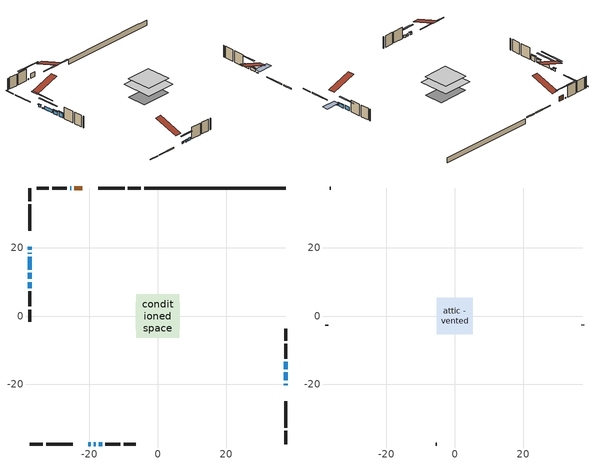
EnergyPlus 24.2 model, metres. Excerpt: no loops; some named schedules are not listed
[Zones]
conditioned space
 floor outside (Floor1 construction): -1.17,-1.17 -1.17,1.17 1.17,1.17 1.17,-1.17 z0.35
 floor adiabatic (AdiabaticFloorConstruction): -6.31,-6.31 -6.31,6.31 6.31,6.31 6.31,-6.31 z2.79
 floor foundation (Slab1 construction): -6.4,-3.96 -6.4,3.96 6.4,3.96 6.4,-3.96 z-1.8
 wall outside (RimJoist1 construction): -4.93,37.45 -8.76,37.45 / -37.45,-37.45 -33.62,-37.45 / -37.45,37.45 -37.45,33.62 / 37.45,-37.45 37.45,-33.62 z0.35:0.65
 wall outside (RimJoist2 construction): -9.69,37.45 -17.46,37.45 / -32.69,-37.45 -24.92,-37.45 / -37.45,32.69 -37.45,24.92 / 37.45,-32.69 37.45,-24.92 z0.35:0.65
 wall outside (AdiabaticWallConstruction 1): -22.05,37.45 -24.39,37.45 z0.35:2.38
 wall outside (AdiabaticWallConstruction): 37.45,-20.33 37.45,-19.77 z0.35:0.53; 37.45,-18.84 37.45,-16.48 z0.35:1.59; -20.33,-37.45 -19.61,-37.45 z0.35:1.1; -37.45,20.33 -37.45,19.45 / -18.69,-37.45 -18.17,-37.45 z0.35:1.27; -25.31,37.45 -25.63,37.45 / -37.45,18.53 -37.45,18.21 z0.35:0.68; 37.45,-15.56 37.45,-13.42 / -37.45,12.6 -37.45,10.87 z0.35:1.98; -17.25,-37.45 -16.22,-37.45 z0.35:1.42; -37.45,17.29 -37.45,13.53 z0.35:1.66; -37.45,9.94 -37.45,8.11 z0.35:2.41
 wall outside (Wall1 construction): -26.55,37.45 -30.91,37.45 / -15.29,-37.45 -10.93,-37.45 / -37.45,7.18 -37.45,2.82 / 37.45,-12.49 37.45,-8.13 z0.35:5.23
 wall outside (Wall2 construction): -31.84,37.45 -35.36,37.45 / -10,-37.45 -6.48,-37.45 / -37.45,1.9 -37.45,-1.62 / 37.45,-7.2 37.45,-3.68 z0.35:5.23
 wall foundation (FoundationWall1 construction): -4,37.45,-1.8 -4,37.45,0.35 33.3,37.45,0.35 33.3,37.45,0.3 37.45,37.45,0.3 37.45,37.45,-1.8
 window (WindowConstruction 8): 37.45,-20.33 37.45,-19.77 z0.35:0.53
 window (WindowConstruction 5): 37.45,-18.84 37.45,-16.49 z0.35:1.58
 window (WindowConstruction 6): -20.33,-37.45 -19.61,-37.45 z0.35:1.1
 window (WindowConstruction 7): -37.45,20.33 -37.45,19.45 z0.35:1.27
 window (WindowConstruction 10): -25.32,37.45 -25.63,37.45 z0.35:0.67
 window (WindowConstruction 11): -37.45,18.52 -37.45,18.22 z0.35:0.67
 window (WindowConstruction 9): -18.68,-37.45 -18.18,-37.45 z0.35:1.26
 window (WindowConstruction): 37.45,-15.56 37.45,-13.42 z0.35:1.97
 window (WindowConstruction 1): -17.25,-37.45 -16.22,-37.45 z0.35:1.42
 window (WindowConstruction 2): -37.45,17.29 -37.45,13.53 z0.35:1.66
 window (WindowConstruction 3): -37.45,12.6 -37.45,10.87 z0.35:1.97
 window (WindowConstruction 4): -37.45,9.94 -37.45,8.11 z0.35:2.41
 door (Door): -22.05,37.45 -24.39,37.45 z0.35:2.38
 ceiling adiabatic (AdiabaticFloorConstruction): 6.31,-6.31 6.31,6.31 -6.31,6.31 -6.31,-6.31 z2.79
attic - vented
 floor to conditioned space (Floor2 construction Reversed): -5.32,-5.32 -5.32,5.32 5.32,5.32 5.32,-5.32 z5.23
 wall outside (Wall3 construction): -36.29,37.45 -36.52,37.45 / -5.56,-37.45 -5.33,-37.45 / -37.45,-2.55 -37.45,-2.78 / 37.45,-2.76 37.45,-2.53 z0.35:5.23
 roof outside (Roof1 construction): -21.12,37.45,5.23 -21.12,27.08,8.68 -18.39,27.08,8.68 -18.39,37.45,5.23; -21.26,-37.45,5.23 -21.26,-27.08,8.68 -23.99,-27.08,8.68 -23.99,-37.45,5.23; -37.45,21.26,5.23 -27.08,21.26,8.68 -27.08,23.99,8.68 -37.45,23.99,5.23; 37.45,-21.26,5.23 27.08,-21.26,8.68 27.08,-23.99,8.68 37.45,-23.99,5.23
shading: 37.45,-18.86 37.45,-21.24 43.55,-21.24 43.55,-18.86 z1.44; 37.45,-16.28 37.45,-19.05 37.86,-19.05 37.86,-16.28 z1.79; -19.41,-37.45 -20.53,-37.45 -20.53,-37.86 -19.41,-37.86 z1.3; -37.45,19.25 -37.45,20.53 -37.86,20.53 -37.86,19.25 z1.47; -30.71,37.45 -20.24,37.45 -20.24,37.86 -30.71,37.86 z5.75; -37.45,13.13 -37.45,23.6 -37.86,23.6 -37.86,13.13 z5.75; -15.54,-37.45 -21.32,-37.45 -21.32,-37.86 -15.54,-37.86 z3.9; 37.45,-10.78 37.45,-18.2 37.86,-18.2 37.86,-10.78 z4.61; -13.58,-37.45 -19.89,-37.45 -19.89,-37.86 -13.58,-37.86 z4.06; -37.45,10.89 -37.45,19.93 -37.86,19.93 -37.86,10.89 z4.3; -37.45,10.67 -37.45,12.8 -37.86,12.8 -37.86,10.67 z2.18; -37.45,7.91 -37.45,10.14 -37.86,10.14 -37.86,7.91 z2.61
[Building]
Building 1: Terrain=Suburbs
[Site:Location]
Saskatoon Intl AP_SK: Latitude {deg}=52.17; Longitude {deg}=-106.7; Time Zone {hr}=-6; Elevation {m}=504; Keep Site Location Information=Yes
[Site:GroundTemperature:Shallow]
-3.29371, -5.9198, -6.13011, -4.88389, 0.118965, 5.09852, 9.41553, 12.1502, 12.3826, 10.1583, 5.95142, 1.12462
[Site:WaterMainsTemperature]
Calculation Method=Schedule; Temperature Schedule=mains temperature schedule
[Material] Roughness=Rough; Thermal Absorptance=0.9
Name | Thickness {m} | Conductivity {W/m-K} | Density {kg/m3} | Specific Heat {J/kg-K} | Solar Absorptance | Visible Absorptance
asphalt or fiberglass shingles | 0.00635 | 0.162714 | 1121.4 | 1465.45 | 0.84 | 0.84
ceiling loosefill ins | 0.254 | 0.0480833 | 16.02 | 1046.75 | 0.7 | 0.7
ceiling stud and cavity | 0.1397 | 0.143987 | 65.682 | 1177.47 | 0.7 | 0.7
concrete 4.0 in. | 0.1016 | 1.803125 | 2242.8 | 837.4 | 0.7 | 0.7
concrete 8.0 in. | 0.2032 | 1.803125 | 2242.8 | 837.4 | 0.7 | 0.7
door material | 0.04445 | 0.0451087 | 512.64 | 1214.23 | 0.7 | 0.7
exterior vertical ins | 0.0154328 | 0.029427 | 32.04 | 1214.23 | 0.7 | 0.7
floor covering | 0.0127 | 0.0433444 | 54.468 | 1339.84 | 0.6 | 0.6
floor rigid ins; rim joist rigid ins; wall rigid ins | 0.051816 | 0.029427 | 32.04 | 1214.23 | 0.7 | 0.7
floor rigid ins 1; wall rigid ins 1 | 0.512978 | 0.029427 | 32.04 | 1214.23 | 0.7 | 0.7
floor stud and cavity | 0.1397 | 0.35546 | 92.3553 | 1139.71 | 0.7 | 0.7
floor stud and cavity 1 | 0.1397 | 1.75129 | 37.0049 | 1207.88 | 0.7 | 0.7
furniture material conditioned space 1 | 0.1524 | 0.115458 | 640.8 | 1214.23 | 0.6 | 0.6
gypsum board | 0.0127 | 0.160291 | 801 | 837.4 | 0.6 | 0.6
gypsum board 1 | 0.0127 | 0.160291 | 801 | 837.4 | 0.7 | 0.7
osb sheathing 0.5 in. | 0.0127 | 0.115458 | 512.64 | 1214.23 | 0.7 | 0.7
osb sheathing 0.75 in. | 0.01905 | 0.115458 | 512.64 | 1214.23 | 0.7 | 0.7
osb sheathing 2.0 in. | 0.0508 | 0.115458 | 512.64 | 1214.23 | 0.7 | 0.7
rim joist stud and cavity | 0.0508 | 0.0452492 | 125.044 | 1163.47 | 0.6 | 0.6
rim joist stud and cavity 1 | 0.0508 | 0.0391144 | 125.044 | 1163.47 | 0.6 | 0.6
wall stud and cavity | 0.1397 | 0.201369 | 139.0536 | 1170.24 | 0.7 | 0.7
wall stud and cavity 1 | 0.1397 | 0.209893 | 139.0536 | 1170.24 | 0.7 | 0.7
wall stud and cavity 2 | 0.0889 | 6.1454 | 50.32683 | 1063.81 | 0.6 | 0.6
wall stud and cavity 3 | 0.0889 | 0.380278 | 52.3479 | 1209.89 | 0.7 | 0.7
wall stud and cavity 4 | 0.0889 | 0.391764 | 83.0341 | 1211.67 | 0.7 | 0.7
wood siding | 0.0254 | 0.102417 | 544.68 | 1172.36 | 0.4 | 0.4
wood siding 1 | 0.00254 | 0.102417 | 544.68 | 1172.36 | 0.4 | 0.4
wood siding 2; wood siding 3; wood siding 4 | 0.0254 | 0.102417 | 544.68 | 1172.36 | 0.7 | 0.7
[WindowMaterial:SimpleGlazingSystem]
Name | U-Factor {W/m2-K} | Solar Heat Gain Coefficient
WindowMaterial | 2.8867 | 0.7
WindowMaterial 1 | 2.93609 | 0.65
WindowMaterial 10 | 5.75352 | 0.53
WindowMaterial 2 | 2.915653 | 0.67
WindowMaterial 3 | 2.89351 | 0.69
WindowMaterial 4 | 2.88272 | 0.7
WindowMaterial 5 | 2.921331 | 0.67
WindowMaterial 6 | 2.97698 | 0.61
WindowMaterial 7 | 2.95256 | 0.63
WindowMaterial 8 | 6.31337 | 0.49
WindowMaterial 9 | 4.36809 | 0.64
[Construction]
AdiabaticFloorConstruction: floor stud and cavity 1, floor rigid ins 1, osb sheathing 0.75 in., floor covering
AdiabaticWallConstruction: wood siding 3, wall rigid ins 1, wall stud and cavity 3, gypsum board
AdiabaticWallConstruction 1: wood siding 4, wall rigid ins 1, wall stud and cavity 3, gypsum board
Door: door material
Floor1 construction: floor stud and cavity, floor rigid ins, osb sheathing 0.75 in., floor covering
Floor2 construction Reversed: gypsum board, ceiling stud and cavity, ceiling loosefill ins
FoundationWall1 construction: concrete 8.0 in., gypsum board 1
furniture construction conditioned space 1: furniture material conditioned space 1
PartitionWallConstruction: gypsum board, wall stud and cavity 4, gypsum board
RimJoist1 construction: wood siding 2, osb sheathing 2.0 in., rim joist stud and cavity
RimJoist2 construction: wood siding 2, rim joist rigid ins, osb sheathing 2.0 in., rim joist stud and cavity 1
Roof1 construction: asphalt or fiberglass shingles
Slab1 construction: concrete 4.0 in.
Wall1 construction: wood siding, wall rigid ins, osb sheathing 0.5 in., wall stud and cavity, gypsum board
Wall2 construction: wood siding, wall rigid ins, osb sheathing 0.5 in., wall stud and cavity 1, gypsum board
Wall3 construction: wood siding 1, wall stud and cavity 2
WindowConstruction: WindowMaterial
WindowConstruction 1: WindowMaterial 1
WindowConstruction 10; WindowConstruction 11: WindowMaterial 10
WindowConstruction 2: WindowMaterial 2
WindowConstruction 3: WindowMaterial 3
WindowConstruction 4: WindowMaterial 4
WindowConstruction 5: WindowMaterial 5
WindowConstruction 6: WindowMaterial 6
WindowConstruction 7: WindowMaterial 7
WindowConstruction 8: WindowMaterial 8
WindowConstruction 9: WindowMaterial 9
[Zone] Multiplier=1; Part of Total Floor Area=Yes
Name | Volume {m3}
attic - vented | 63.5783
conditioned space | 652.1
[Space]
Name | Zone | Volume {m3}
attic - vented 1 | attic - vented | 63.5783
conditioned space 1 | conditioned space | 652.1
[ZoneInfiltration:EffectiveLeakageArea]
infil attic - vented 1: Zone or Space=attic - vented 1; Schedule=Always On Discrete; Effective Air Leakage Area {cm2}=3885.26; Stack Coefficient=0.000579459; Wind Coefficient=1.62641e-05
[ZoneMixing]
whole house fan mix: Zone or Space=attic - vented; Schedule=Always On Continuous; Design Flow Rate Calculation Method=Flow/Zone; Design Flow Rate {m3/s}=0; Source Zone or Space=conditioned space
[SurfaceProperty:ExposedFoundationPerimeter]
Slab1: Exposed Perimeter Calculation Method=TotalExposedPerimeter; Total Exposed Perimeter {m}=41.454
[InternalMass] Zone or ZoneList=conditioned space; Space or SpaceList=conditioned space 1
Name | Construction | Surface Area {m2}
furniture mass conditioned space 1 | furniture construction conditioned space 1 | 106.524
partition wall mass | PartitionWallConstruction | 266.31
[Lights]
interior lighting: Zone or ZoneList or Space or SpaceList=conditioned space 1; Schedule=interior lighting schedule; Design Level Calculation Method=LightingLevel; Lighting Level {W}=343.2; Return Air Fraction=0; Fraction Radiant=0.6; Fraction Visible=0.2; Fraction Replaceable=1
[People]
occupants: Zone or ZoneList or Space or SpaceList=conditioned space 1; Number of People Schedule=occupants schedule; Number of People Calculation Method=People; Number of People=3; Fraction Radiant=0.314171; Sensible Heat Fraction=0.56303; Activity Level Schedule=occupants activity schedule; Carbon Dioxide Generation Rate {m3/s-W}=0; Enable ASHRAE 55 Comfort Warnings=No; Mean Radiant Temperature Calculation Type=EnclosureAveraged
[ElectricEquipment] Zone or ZoneList or Space or SpaceList=conditioned space 1; Design Level Calculation Method=EquipmentLevel
Name | Schedule | Design Level {W} | Fraction Latent | Fraction Radiant | Fraction Lost
clothes dryer | clothes dryer schedule | 140.772 | 0.015 | 0.081 | 0.85
clothes washer | clothes washer schedule | 32.1985 | 0.03 | 0.162 | 0.7
cooking range | cooking range schedule | 215.147 | 0.08 | 0.432 | 0.2
dishwasher | dishwasher schedule | 66.8632 | 0.3 | 0.18 | 0.4
fridge | fridge schedule | 72.9452 | 0 | 0.6 | 0
mech vent house fan | mech vent house fan schedule | 11.8 | 0 | 0 | 1
mech vent house fan cfis | mech vent house fan cfis schedule | 0 | 0 | 0 | 0
misc plug loads | misc plug loads schedule | 494.7 | 0.045 | 0.513 | 0.1
whole house fan | Always On Discrete | 0 | 0 | 0 | 1
[OtherEquipment] Zone or ZoneList or Space or SpaceList=conditioned space 1; Design Level Calculation Method=EquipmentLevel
Name | Fuel Type | Schedule | Design Level {W} | Fraction Latent | Fraction Radiant | Fraction Lost
clothes dryer 1 | Electricity | clothes dryer schedule | 0 | 0.015 | 0.081 | 0.85
cooking range 1 | Electricity | cooking range schedule | 0 | 0.08 | 0.432 | 0.2
general water use latent | None | general water use schedule | 62.594 | 1 | 0 | 0
general water use sensible | None | general water use schedule | -61.6891 | 0 | 0.6 | 0
mech vent house fan latent load | None | Always On Discrete | 0 | 1 | 0 | 0
mech vent house fan sensible load | None | Always On Discrete | 0 | 0 | 0 | 0
water heater energy adjustment1 | NaturalGas | Always On Discrete | 0.01 | 0 | 0 | 1
[ZoneInfiltration:DesignFlowRate] Zone or ZoneList or Space or SpaceList=conditioned space 1; Schedule=Always On Discrete; Design Flow Rate Calculation Method=Flow/Zone; Design Flow Rate {m3/s}=0
infil flow; natural vent flow; whole house fan flow
[AvailabilityManager:Scheduled]
furnace airloop Availability Manager: Schedule=Always On Discrete
[Foundation:Kiva]
Foundation Kiva 1: Initial Indoor Air Temperature {C}=21; Wall Height Above Grade {m}=0.350002; Wall Depth Below Slab {m}=0.2032; Custom Block Material Name 1=exterior vertical ins; Custom Block Depth 1 {m}=2.15; Custom Block X Position 1 {m}=0.2159; Custom Block Z Position 1 {m}=0
[Foundation:Kiva:Settings]
Soil Conductivity {W/m-K}=0.849921; Soil Density {kg/m3}=1842.3; Soil Specific Heat {J/kg-K}=418.7; Ground Solar Absorptivity=0.9; Ground Thermal Absorptivity=0.9; Ground Surface Roughness {m}=0.03; Far-Field Width {m}=40; Deep-Ground Boundary Condition=ZeroFlux; Deep-Ground Depth {m}=40; Minimum Cell Dimension {m}=0.2; Maximum Cell Growth Coefficient=3; Simulation Timestep=Timestep
[Exterior:Lights]
exterior lighting: Schedule=exterior lighting schedule; Design Level {W}=75.6
[EnergyManagementSystem:GlobalVariable]
furnace_airloop_Fan_RTF
infil_program_Qfan
infil_program_Qinf
natural_vent_program_Qnv
natural_vent_program_Qwhf
[EnergyManagementSystem:Sensor]
Name | Output:Variable or Output:Meter Index Key | Output:Variable or Output:Meter
airflow_gain | infil flow | Infiltration Sensible Heat Gain Energy
airflow_gain_1 | natural vent flow | Infiltration Sensible Heat Gain Energy
airflow_gain_2 | whole house fan flow | Infiltration Sensible Heat Gain Energy
airflow_loss | infil flow | Infiltration Sensible Heat Loss Energy
airflow_loss_1 | natural vent flow | Infiltration Sensible Heat Loss Energy
airflow_loss_2 | whole house fan flow | Infiltration Sensible Heat Loss Energy
clg_load_cond |  | Cooling:EnergyTransfer:Zone:CONDITIONED SPACE
clg_sp_s; clg_sp_s_1 | cooling setpoint | Schedule Value
clothes_dryer_exhaust_0_sch_s | clothes dryer exhaust 0 schedule | Schedule Value
cool_season | cooling season schedule | Schedule Value
htg_load_cond |  | Heating:EnergyTransfer:Zone:CONDITIONED SPACE
htg_sp_s; htg_sp_s_1 | heating setpoint | Schedule Value
ig_ee_conv | clothes dryer | Electric Equipment Convective Heating Energy
ig_ee_conv_2 | cooking range | Electric Equipment Convective Heating Energy
ig_ee_conv_4 | fridge | Electric Equipment Convective Heating Energy
ig_ee_conv_5 | misc plug loads | Electric Equipment Convective Heating Energy
ig_ee_conv_6 | whole house fan | Electric Equipment Convective Heating Energy
ig_ee_rad | clothes dryer | Electric Equipment Radiant Heating Energy
ig_ee_rad_2 | cooking range | Electric Equipment Radiant Heating Energy
ig_ee_rad_4 | fridge | Electric Equipment Radiant Heating Energy
ig_ee_rad_5 | misc plug loads | Electric Equipment Radiant Heating Energy
ig_ee_rad_6 | whole house fan | Electric Equipment Radiant Heating Energy
ig_lgt_conv | interior lighting | Lights Convective Heating Energy
ig_lgt_rad | interior lighting | Lights Radiant Heating Energy
ig_lgt_vis | interior lighting | Lights Visible Radiation Heating Energy
ig_oe_conv | clothes dryer 1 | Other Equipment Convective Heating Energy
ig_oe_conv_1 | cooking range 1 | Other Equipment Convective Heating Energy
ig_oe_conv_2 | general water use latent | Other Equipment Convective Heating Energy
ig_oe_conv_3 | general water use sensible | Other Equipment Convective Heating Energy
ig_oe_conv_4 | water heater energy adjustment1 | Other Equipment Convective Heating Energy
ig_oe_rad | clothes dryer 1 | Other Equipment Radiant Heating Energy
ig_oe_rad_1 | cooking range 1 | Other Equipment Radiant Heating Energy
ig_oe_rad_2 | general water use latent | Other Equipment Radiant Heating Energy
ig_oe_rad_3 | general water use sensible | Other Equipment Radiant Heating Energy
ig_oe_rad_4 | water heater energy adjustment1 | Other Equipment Radiant Heating Energy
ig_ppl_conv | occupants | People Convective Heating Energy
ig_ppl_rad | occupants | People Radiant Heating Energy
im_conv | furniture mass conditioned space 1 | Surface Inside Face Convection Heat Gain Energy
im_conv_1 | partition wall mass | Surface Inside Face Convection Heat Gain Energy
im_ig | furniture mass conditioned space 1 | Surface Inside Face Internal Gains Radiation Heat Gain Energy
im_ig_1 | partition wall mass | Surface Inside Face Internal Gains Radiation Heat Gain Energy
im_lgt | furniture mass conditioned space 1 | Surface Inside Face Lights Radiation Heat Gain Energy
im_lgt_1 | partition wall mass | Surface Inside Face Lights Radiation Heat Gain Energy
im_sol | furniture mass conditioned space 1 | Surface Inside Face Solar Radiation Heat Gain Energy
im_sol_1 | partition wall mass | Surface Inside Face Solar Radiation Heat Gain Energy
im_surf | furniture mass conditioned space 1 | Surface Inside Face Net Surface Thermal Radiation Heat Gain Energy
im_surf_1 | partition wall mass | Surface Inside Face Net Surface Thermal Radiation Heat Gain Energy
mv_conv | mech vent house fan | Electric Equipment Convective Heating Energy
mv_conv_1 | mech vent house fan cfis | Electric Equipment Convective Heating Energy
mv_conv_2 | mech vent house fan latent load | Other Equipment Convective Heating Energy
mv_conv_3 | mech vent house fan sensible load | Other Equipment Convective Heating Energy
mv_rad | mech vent house fan | Electric Equipment Radiant Heating Energy
mv_rad_1 | mech vent house fan cfis | Electric Equipment Radiant Heating Energy
mv_rad_2 | mech vent house fan latent load | Other Equipment Radiant Heating Energy
mv_rad_3 | mech vent house fan sensible load | Other Equipment Radiant Heating Energy
natural_vent_s | natural vent schedule | Schedule Value
out_pb_s |  | Site Outdoor Air Barometric Pressure
out_wt_s |  | Site Outdoor Air Humidity Ratio
site_vw_s |  | Site Wind Speed
ss_back_out | Window1 | Surface Window Shortwave from Zone Back Out Window Heat Transfer Rate
ss_back_out_1 | Window10 | Surface Window Shortwave from Zone Back Out Window Heat Transfer Rate
ss_back_out_10 | Window8 | Surface Window Shortwave from Zone Back Out Window Heat Transfer Rate
ss_back_out_11 | Window9 | Surface Window Shortwave from Zone Back Out Window Heat Transfer Rate
ss_back_out_2 | Window12 | Surface Window Shortwave from Zone Back Out Window Heat Transfer Rate
ss_back_out_3 | Window13 | Surface Window Shortwave from Zone Back Out Window Heat Transfer Rate
ss_back_out_4 | Window14 | Surface Window Shortwave from Zone Back Out Window Heat Transfer Rate
ss_back_out_5 | Window15 | Surface Window Shortwave from Zone Back Out Window Heat Transfer Rate
ss_back_out_6 | Window2 | Surface Window Shortwave from Zone Back Out Window Heat Transfer Rate
ss_back_out_7 | Window3 | Surface Window Shortwave from Zone Back Out Window Heat Transfer Rate
ss_back_out_8 | Window4 | Surface Window Shortwave from Zone Back Out Window Heat Transfer Rate
ss_back_out_9 | Window5 | Surface Window Shortwave from Zone Back Out Window Heat Transfer Rate
ss_conv | Door1 | Surface Inside Face Convection Heat Gain Energy
ss_conv_1 | Window1 | Surface Inside Face Convection Heat Gain Energy
ss_conv_10 | Window5 | Surface Inside Face Convection Heat Gain Energy
ss_conv_11 | Window8 | Surface Inside Face Convection Heat Gain Energy
ss_conv_12 | Window9 | Surface Inside Face Convection Heat Gain Energy
ss_conv_2 | Window10 | Surface Inside Face Convection Heat Gain Energy
ss_conv_3 | Window12 | Surface Inside Face Convection Heat Gain Energy
ss_conv_4 | Window13 | Surface Inside Face Convection Heat Gain Energy
ss_conv_5 | Window14 | Surface Inside Face Convection Heat Gain Energy
ss_conv_6 | Window15 | Surface Inside Face Convection Heat Gain Energy
ss_conv_7 | Window2 | Surface Inside Face Convection Heat Gain Energy
ss_conv_8 | Window3 | Surface Inside Face Convection Heat Gain Energy
ss_conv_9 | Window4 | Surface Inside Face Convection Heat Gain Energy
ss_ig | Door1 | Surface Inside Face Internal Gains Radiation Heat Gain Energy
ss_ig_1 | Window1 | Surface Inside Face Internal Gains Radiation Heat Gain Energy
ss_ig_10 | Window5 | Surface Inside Face Internal Gains Radiation Heat Gain Energy
ss_ig_11 | Window8 | Surface Inside Face Internal Gains Radiation Heat Gain Energy
ss_ig_12 | Window9 | Surface Inside Face Internal Gains Radiation Heat Gain Energy
ss_ig_2 | Window10 | Surface Inside Face Internal Gains Radiation Heat Gain Energy
ss_ig_3 | Window12 | Surface Inside Face Internal Gains Radiation Heat Gain Energy
ss_ig_4 | Window13 | Surface Inside Face Internal Gains Radiation Heat Gain Energy
ss_ig_5 | Window14 | Surface Inside Face Internal Gains Radiation Heat Gain Energy
ss_ig_6 | Window15 | Surface Inside Face Internal Gains Radiation Heat Gain Energy
ss_ig_7 | Window2 | Surface Inside Face Internal Gains Radiation Heat Gain Energy
ss_ig_8 | Window3 | Surface Inside Face Internal Gains Radiation Heat Gain Energy
ss_ig_9 | Window4 | Surface Inside Face Internal Gains Radiation Heat Gain Energy
ss_lgt | Door1 | Surface Inside Face Lights Radiation Heat Gain Energy
ss_sol | Door1 | Surface Inside Face Solar Radiation Heat Gain Energy
ss_surf | Door1 | Surface Inside Face Net Surface Thermal Radiation Heat Gain Energy
ss_surf_1 | Window1 | Surface Inside Face Net Surface Thermal Radiation Heat Gain Energy
ss_surf_10 | Window5 | Surface Inside Face Net Surface Thermal Radiation Heat Gain Energy
ss_surf_11 | Window8 | Surface Inside Face Net Surface Thermal Radiation Heat Gain Energy
ss_surf_12 | Window9 | Surface Inside Face Net Surface Thermal Radiation Heat Gain Energy
ss_surf_2 | Window10 | Surface Inside Face Net Surface Thermal Radiation Heat Gain Energy
ss_surf_3 | Window12 | Surface Inside Face Net Surface Thermal Radiation Heat Gain Energy
ss_surf_4 | Window13 | Surface Inside Face Net Surface Thermal Radiation Heat Gain Energy
ss_surf_5 | Window14 | Surface Inside Face Net Surface Thermal Radiation Heat Gain Energy
ss_surf_6 | Window15 | Surface Inside Face Net Surface Thermal Radiation Heat Gain Energy
ss_surf_7 | Window2 | Surface Inside Face Net Surface Thermal Radiation Heat Gain Energy
ss_surf_8 | Window3 | Surface Inside Face Net Surface Thermal Radiation Heat Gain Energy
ss_surf_9 | Window4 | Surface Inside Face Net Surface Thermal Radiation Heat Gain Energy
ss_trans_in | Window1 | Surface Window Transmitted Solar Radiation Rate
ss_trans_in_1 | Window10 | Surface Window Transmitted Solar Radiation Rate
ss_trans_in_10 | Window8 | Surface Window Transmitted Solar Radiation Rate
ss_trans_in_11 | Window9 | Surface Window Transmitted Solar Radiation Rate
ss_trans_in_2 | Window12 | Surface Window Transmitted Solar Radiation Rate
ss_trans_in_3 | Window13 | Surface Window Transmitted Solar Radiation Rate
ss_trans_in_4 | Window14 | Surface Window Transmitted Solar Radiation Rate
ss_trans_in_5 | Window15 | Surface Window Transmitted Solar Radiation Rate
ss_trans_in_6 | Window2 | Surface Window Transmitted Solar Radiation Rate
ss_trans_in_7 | Window3 | Surface Window Transmitted Solar Radiation Rate
ss_trans_in_8 | Window4 | Surface Window Transmitted Solar Radiation Rate
ss_trans_in_9 | Window5 | Surface Window Transmitted Solar Radiation Rate
ss_trans_out | Window1 | Surface Inside Face Initial Transmitted Diffuse Transmitted Out Window Solar Radiation Rate
ss_trans_out_1 | Window10 | Surface Inside Face Initial Transmitted Diffuse Transmitted Out Window Solar Radiation Rate
ss_trans_out_10 | Window8 | Surface Inside Face Initial Transmitted Diffuse Transmitted Out Window Solar Radiation Rate
ss_trans_out_11 | Window9 | Surface Inside Face Initial Transmitted Diffuse Transmitted Out Window Solar Radiation Rate
ss_trans_out_2 | Window12 | Surface Inside Face Initial Transmitted Diffuse Transmitted Out Window Solar Radiation Rate
ss_trans_out_3 | Window13 | Surface Inside Face Initial Transmitted Diffuse Transmitted Out Window Solar Radiation Rate
ss_trans_out_4 | Window14 | Surface Inside Face Initial Transmitted Diffuse Transmitted Out Window Solar Radiation Rate
ss_trans_out_5 | Window15 | Surface Inside Face Initial Transmitted Diffuse Transmitted Out Window Solar Radiation Rate
ss_trans_out_6 | Window2 | Surface Inside Face Initial Transmitted Diffuse Transmitted Out Window Solar Radiation Rate
ss_trans_out_7 | Window3 | Surface Inside Face Initial Transmitted Diffuse Transmitted Out Window Solar Radiation Rate
ss_trans_out_8 | Window4 | Surface Inside Face Initial Transmitted Diffuse Transmitted Out Window Solar Radiation Rate
ss_trans_out_9 | Window5 | Surface Inside Face Initial Transmitted Diffuse Transmitted Out Window Solar Radiation Rate
s_conv | Floor1 | Surface Inside Face Convection Heat Gain Energy
s_conv_1 | Floor2 | Surface Inside Face Convection Heat Gain Energy
s_conv_10 | RimJoist2:180 | Surface Inside Face Convection Heat Gain Energy
s_conv_11 | RimJoist2:270 | Surface Inside Face Convection Heat Gain Energy
s_conv_12 | RimJoist2:90 | Surface Inside Face Convection Heat Gain Energy
s_conv_13 | Slab1 | Surface Inside Face Convection Heat Gain Energy
s_conv_14 | Wall1:0 | Surface Inside Face Convection Heat Gain Energy
s_conv_15 | Wall1:180 | Surface Inside Face Convection Heat Gain Energy
s_conv_16 | Wall1:270 | Surface Inside Face Convection Heat Gain Energy
s_conv_17 | Wall1:90 | Surface Inside Face Convection Heat Gain Energy
